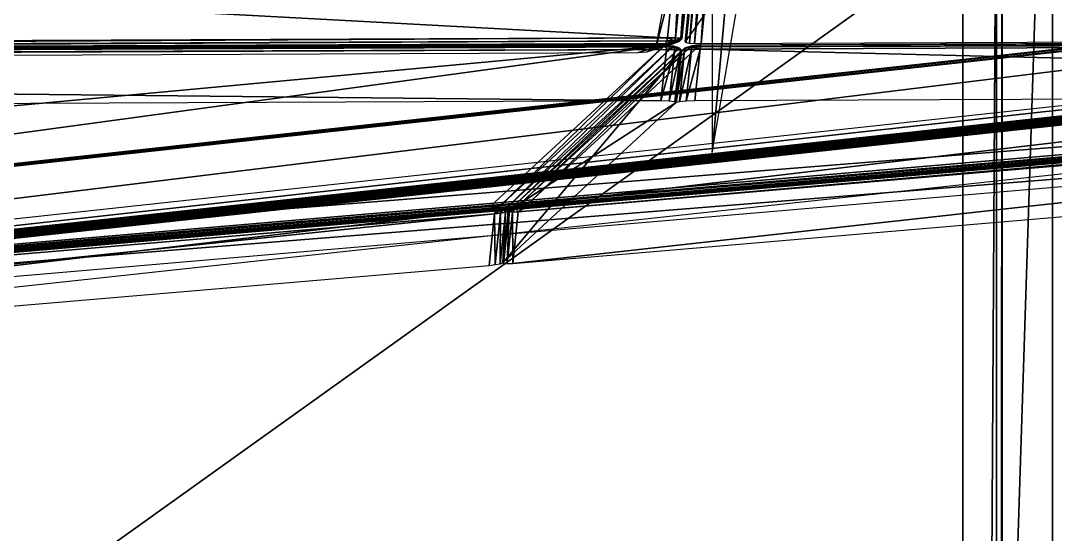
# Model space of a CAD drawing. Extents: x -683 to 86, y -225 to -3.
# Drawn here: x -88.9 to -53.58, y -39.74 to -22.21 of the extents above; entities that cross this region are included whole.
import ezdxf

# ---------------------------------------------------------------- set-up
doc = ezdxf.new("R2010")
doc.units = 0
doc.header["$MEASUREMENT"] = 0
doc.layers.get('0').update_dxf_attribs({"linetype": 'CONTINUOUS'})

msp = doc.modelspace()

# ---------------------------------------------------------------- linework, layer by layer
at = {"color": 253, "true_color": 0x8f95b4}
for points in [[(-53.668, -3.288, 18.028), (-55.388, -12.787, 1.296), (-55.388, -56.663, 1.296)], [(-53.668, -3.288, 18.028), (-55.388, -56.663, 1.296), (-53.668, -47.164, 18.028)]]:
    msp.add_3dface(points, dxfattribs=at)
for points in [[(-29.579, -3.288, 61.826), (-53.668, -3.288, 18.028), (-53.668, -47.164, 18.028)], [(-29.579, -3.288, 61.826), (-53.668, -47.164, 18.028), (-29.579, -47.164, 61.826)], [(-64.063, -13.022, 17.992), (-65.294, -20.206, 1.412), (-65.294, -26.707, 1.412)], [(-64.063, -13.022, 17.992), (-65.294, -26.707, 1.412), (-64.063, -19.522, 17.992)], [(-55.388, -12.787, 1.296), (-55.58, -13.686, -0.913), (-55.58, -214.654, -0.913)], [(-55.388, -12.787, 1.296), (-55.58, -214.654, -0.913), (-55.388, -215.552, 1.296)], [(-55.58, -13.686, -0.913), (-56.735, -19.311, -12.591), (-56.735, -209.029, -12.591)], [(-55.58, -13.686, -0.913), (-56.735, -209.029, -12.591), (-55.58, -214.654, -0.913)], [(3.215, -16.946, 86.626), (-164.184, -35.35, 141.775), (3.431, -16.943, 86.69)], [(3.059, -16.998, 86.567), (-164.168, -35.32, 141.62), (3.215, -16.946, 86.626)], [(-56.735, -19.311, -12.591), (-325.08, -17.108, -7.264), (-325.08, -211.232, -7.264)], [(3.059, -16.998, 86.567), (-164.097, -35.328, 141.445), (-164.168, -35.32, 141.62)], [(2.996, -17.087, 86.526), (-164.097, -35.328, 141.445), (3.059, -16.998, 86.567)], [(2.996, -17.087, 86.526), (-163.991, -35.372, 141.296), (-164.097, -35.328, 141.445)], [(-3.931, -22.557, 87.686), (-163.991, -35.372, 141.296), (2.996, -17.087, 86.526)], [(-66.54, -22.801, 91.03), (-66.261, -17.295, 90.257), (-66.817, -22.798, 91.071)], [(-66.54, -22.801, 91.03), (-65.993, -17.355, 90.222), (-66.261, -17.295, 90.257)], [(-65.649, -17.241, 90.025), (-63.808, -19.495, 79.016), (-66.215, -22.938, 90.867)], [(-66.186, -22.96, 90.941), (-65.649, -17.241, 90.025), (-66.215, -22.938, 90.867)], [(-66.186, -22.96, 90.941), (-65.618, -17.264, 90.096), (-65.649, -17.241, 90.025)], [(-66.073, -22.978, 90.999), (-65.618, -17.264, 90.096), (-66.186, -22.96, 90.941)], [(-66.073, -22.978, 90.999), (-65.503, -17.281, 90.153), (-65.618, -17.264, 90.096)], [(-65.894, -22.99, 91.033), (-65.503, -17.281, 90.153), (-66.073, -22.978, 90.999)], [(-65.894, -22.99, 91.033), (-65.32, -17.29, 90.187), (-65.503, -17.281, 90.153)], [(-65.674, -22.994, 91.035), (-65.32, -17.29, 90.187), (-65.894, -22.99, 91.033)], [(-65.674, -22.994, 91.035), (-65.099, -17.29, 90.192), (-65.32, -17.29, 90.187)], [(-65.767, -17.495, 90.063), (-66.334, -22.826, 90.853), (-67.2, -23.094, 89.194)], [(-65.767, -17.495, 90.063), (-67.2, -23.094, 89.194), (-66.402, -18.707, 88.822)], [(-66.362, -22.811, 90.95), (-65.993, -17.355, 90.222), (-66.54, -22.801, 91.03)], [(-66.362, -22.811, 90.95), (-65.814, -17.428, 90.152), (-65.993, -17.355, 90.222)], [(-66.334, -22.826, 90.853), (-65.814, -17.428, 90.152), (-66.362, -22.811, 90.95)], [(-66.334, -22.826, 90.853), (-65.767, -17.495, 90.063), (-65.814, -17.428, 90.152)], [(-162.717, -37.345, 146.705), (2.687, -19.037, 90.594), (-166.467, -37.345, 145.494)], [(-162.573, -37.348, 146.786), (6.625, -18.961, 91.754), (-162.835, -37.302, 146.753)], [(-162.506, -37.373, 146.771), (6.437, -19.037, 91.805), (-162.717, -37.345, 146.705)], [(-162.717, -37.345, 146.705), (6.437, -19.037, 91.805), (2.687, -19.037, 90.594)], [(-162.573, -37.348, 146.786), (6.767, -19.023, 91.824), (6.625, -18.961, 91.754)], [(-162.387, -37.434, 146.793), (6.767, -19.023, 91.824), (-162.573, -37.348, 146.786)], [(-162.506, -37.373, 146.771), (6.642, -19.065, 91.873), (6.437, -19.037, 91.805)], [(-162.349, -37.449, 146.819), (6.642, -19.065, 91.873), (-162.506, -37.373, 146.771)], [(-162.387, -37.434, 146.793), (6.839, -19.119, 91.868), (6.767, -19.023, 91.824)], [(-162.349, -37.449, 146.819), (6.792, -19.142, 91.923), (6.642, -19.065, 91.873)], [(-56.735, -19.311, -12.591), (-325.08, -211.232, -7.264), (-56.735, -209.029, -12.591)], [(6.826, -19.227, 91.874), (-162.328, -37.535, 146.774), (-162.581, -39.249, 146.189)], [(6.826, -19.227, 91.874), (-162.581, -39.249, 146.189), (6.573, -20.941, 91.289)], [(-162.328, -37.535, 146.774), (6.839, -19.119, 91.868), (-162.387, -37.434, 146.793)], [(-162.291, -37.551, 146.836), (6.792, -19.142, 91.923), (-162.349, -37.449, 146.819)], [(-162.328, -37.535, 146.774), (6.826, -19.227, 91.874), (6.839, -19.119, 91.868)], [(-162.291, -37.551, 146.836), (6.846, -19.245, 91.942), (6.792, -19.142, 91.923)], [(-3.931, -22.557, 87.686), (-164.456, -36.274, 140.551), (-163.991, -35.372, 141.296)], [(-3.929, -22.666, 87.702), (-164.456, -36.274, 140.551), (-3.931, -22.557, 87.686)], [(-3.844, -22.763, 87.752), (-164.519, -36.37, 140.532), (-3.929, -22.666, 87.702)], [(-3.929, -22.666, 87.702), (-164.519, -36.37, 140.532), (-164.456, -36.274, 140.551)], [(-3.844, -22.763, 87.752), (-164.475, -36.462, 140.55), (-164.519, -36.37, 140.532)], [(-3.698, -22.823, 87.826), (-164.475, -36.462, 140.55), (-3.844, -22.763, 87.752)], [(-3.698, -22.823, 87.826), (-164.334, -36.531, 140.601), (-164.475, -36.462, 140.55)], [(-164.334, -36.531, 140.601), (-3.698, -22.823, 87.826), (0.131, -23.298, 88.922)], [(-66.84, -22.902, 91.061), (-161.799, -23.297, 96.372), (-161.839, -23.379, 96.312)], [(-66.84, -22.902, 91.061), (-161.839, -23.379, 96.312), (-66.882, -22.987, 91.003)], [(-66.817, -22.798, 91.071), (-161.788, -23.193, 96.382), (-161.799, -23.297, 96.372)], [(-66.817, -22.798, 91.071), (-161.799, -23.297, 96.372), (-66.84, -22.902, 91.061)], [(-4.458, -22.886, 87.745), (-71.719, -28.613, 109.85), (-71.912, -28.736, 109.924)], [(-4.458, -22.886, 87.745), (-71.912, -28.736, 109.924), (-4.144, -22.966, 87.653)], [(-4.905, -22.825, 87.817), (-71.585, -28.503, 109.73), (-71.719, -28.613, 109.85)], [(-4.905, -22.825, 87.817), (-71.719, -28.613, 109.85), (-4.458, -22.886, 87.745)], [(-5.372, -22.798, 87.849), (-71.545, -28.432, 109.596), (-71.585, -28.503, 109.73)], [(-5.372, -22.798, 87.849), (-71.585, -28.503, 109.73), (-4.905, -22.825, 87.817)], [(-66.641, -23.001, 90.894), (-67.296, -23.195, 89.207), (-66.421, -22.926, 90.872)], [(-66.421, -22.926, 90.872), (-67.296, -23.195, 89.207), (-67.2, -23.094, 89.194)], [(-66.421, -22.926, 90.872), (-67.2, -23.094, 89.194), (-66.334, -22.826, 90.853)], [(-66.934, -23.028, 90.915), (-66.641, -23.001, 90.894), (-66.604, -22.96, 90.98)], [(-66.934, -23.028, 90.915), (-66.604, -22.96, 90.98), (-66.882, -22.987, 91.003)], [(-66.84, -22.902, 91.061), (-66.882, -22.987, 91.003), (-66.604, -22.96, 90.98)], [(-66.817, -22.798, 91.071), (-66.84, -22.902, 91.061), (-66.574, -22.9, 91.02)], [(-66.84, -22.902, 91.061), (-66.604, -22.96, 90.98), (-66.574, -22.9, 91.02)], [(-66.817, -22.798, 91.071), (-66.574, -22.9, 91.02), (-66.54, -22.801, 91.03)], [(-66.641, -23.001, 90.894), (-66.421, -22.926, 90.872), (-66.449, -22.908, 90.964)], [(-66.641, -23.001, 90.894), (-66.449, -22.908, 90.964), (-66.604, -22.96, 90.98)], [(-66.449, -22.908, 90.964), (-66.574, -22.9, 91.02), (-66.604, -22.96, 90.98)], [(-66.362, -22.811, 90.95), (-66.54, -22.801, 91.03), (-66.574, -22.9, 91.02)], [(-66.362, -22.811, 90.95), (-66.574, -22.9, 91.02), (-66.449, -22.908, 90.964)], [(-66.334, -22.826, 90.853), (-66.362, -22.811, 90.95), (-66.449, -22.908, 90.964)], [(-66.334, -22.826, 90.853), (-66.449, -22.908, 90.964), (-66.421, -22.926, 90.872)], [(-5.05, -22.798, 87.732), (-65.696, -23.048, 91.124), (-65.717, -23.049, 91.224)], [(-5.05, -22.798, 87.732), (-65.717, -23.049, 91.224), (-5.372, -22.798, 87.849)], [(-65.698, -23.189, 90.984), (-4.317, -22.934, 87.552), (-4.501, -24.692, 87.091)], [(-4.317, -22.934, 87.552), (-65.698, -23.189, 90.984), (-65.69, -23.099, 91.036)], [(-4.665, -22.848, 87.624), (-65.696, -23.048, 91.124), (-5.05, -22.798, 87.732)], [(-4.665, -22.848, 87.624), (-65.69, -23.099, 91.036), (-65.696, -23.048, 91.124)], [(-4.317, -22.934, 87.552), (-65.69, -23.099, 91.036), (-4.665, -22.848, 87.624)], [(-188.002, -23.698, 97.825), (-66.858, -23.194, 91.049), (-67.042, -24.952, 90.589)], [(-66.858, -23.194, 91.049), (-188.002, -23.698, 97.825), (-187.991, -23.608, 97.876)], [(-66.885, -23.053, 91.191), (-187.989, -23.557, 97.963), (-187.997, -23.558, 98.063)], [(-66.885, -23.053, 91.191), (-187.997, -23.558, 98.063), (-66.919, -23.054, 91.291)], [(-66.858, -23.194, 91.049), (-187.991, -23.608, 97.876), (-66.863, -23.104, 91.102)], [(-66.863, -23.104, 91.102), (-187.991, -23.608, 97.876), (-187.989, -23.557, 97.963)], [(-66.863, -23.104, 91.102), (-187.989, -23.557, 97.963), (-66.885, -23.053, 91.191)], [(-164.334, -36.531, 140.601), (0.131, -23.298, 88.922), (-163.396, -37.314, 142.075)], [(-66.934, -23.028, 90.915), (-161.893, -23.424, 96.226), (-162.776, -23.693, 94.554)], [(-66.934, -23.028, 90.915), (-162.776, -23.693, 94.554), (-67.816, -23.298, 89.243)], [(-66.882, -22.987, 91.003), (-161.839, -23.379, 96.312), (-161.893, -23.424, 96.226)], [(-66.882, -22.987, 91.003), (-161.893, -23.424, 96.226), (-66.934, -23.028, 90.915)], [(-72.567, -28.568, 109.992), (-66.919, -23.054, 91.291), (-72.863, -28.545, 110.029)], [(-72.567, -28.568, 109.992), (-66.625, -23.078, 91.266), (-66.919, -23.054, 91.291)], [(-72.349, -28.631, 109.936), (-66.625, -23.078, 91.266), (-72.567, -28.568, 109.992)], [(-66.336, -23.245, 91.2), (-72.261, -28.717, 109.875), (-72.444, -30.475, 109.415)], [(-66.336, -23.245, 91.2), (-72.444, -30.475, 109.415), (-66.52, -25.003, 90.74)], [(-72.349, -28.631, 109.936), (-66.411, -23.148, 91.232), (-66.625, -23.078, 91.266)], [(-72.261, -28.717, 109.875), (-66.411, -23.148, 91.232), (-72.349, -28.631, 109.936)], [(-72.261, -28.717, 109.875), (-66.336, -23.245, 91.2), (-66.411, -23.148, 91.232)], [(-72.261, -28.717, 109.875), (-66.336, -23.245, 91.2), (-66.52, -25.003, 90.74)], [(-72.13, -28.591, 109.792), (-66.336, -23.245, 91.2), (-72.261, -28.717, 109.875)], [(-71.869, -28.487, 109.691), (-66.242, -23.148, 91.223), (-72.13, -28.591, 109.792)], [(-72.13, -28.591, 109.792), (-66.242, -23.148, 91.223), (-66.336, -23.245, 91.2)], [(-4.144, -22.966, 87.653), (-71.912, -28.736, 109.924), (-72.096, -30.494, 109.464)], [(-4.144, -22.966, 87.653), (-72.096, -30.494, 109.464), (-4.328, -24.724, 87.193)], [(-71.545, -28.432, 109.596), (-66.015, -23.076, 91.232), (-71.869, -28.487, 109.691)], [(-71.869, -28.487, 109.691), (-66.015, -23.076, 91.232), (-66.242, -23.148, 91.223)], [(-71.545, -28.432, 109.596), (-65.717, -23.049, 91.224), (-66.015, -23.076, 91.232)], [(-66.934, -23.028, 90.915), (-67.816, -23.298, 89.243), (-67.521, -23.27, 89.225)], [(-66.934, -23.028, 90.915), (-67.521, -23.27, 89.225), (-66.641, -23.001, 90.894)], [(-66.641, -23.001, 90.894), (-67.521, -23.27, 89.225), (-67.296, -23.195, 89.207)], [(-66.572, -23.199, 91.056), (-67.042, -24.952, 90.589), (-66.858, -23.194, 91.049)], [(-66.572, -23.199, 91.056), (-66.76, -24.958, 90.597), (-67.042, -24.952, 90.589)], [(-66.919, -23.054, 91.291), (-66.605, -23.078, 91.17), (-66.885, -23.053, 91.191)], [(-66.919, -23.054, 91.291), (-66.625, -23.078, 91.266), (-66.605, -23.078, 91.17)], [(-66.863, -23.104, 91.102), (-66.885, -23.053, 91.191), (-66.605, -23.078, 91.17)], [(-66.863, -23.104, 91.102), (-66.605, -23.078, 91.17), (-66.589, -23.114, 91.107)], [(-66.858, -23.194, 91.049), (-66.863, -23.104, 91.102), (-66.589, -23.114, 91.107)], [(-66.858, -23.194, 91.049), (-66.589, -23.114, 91.107), (-66.572, -23.199, 91.056)], [(-66.38, -23.218, 91.111), (-66.76, -24.958, 90.597), (-66.572, -23.199, 91.056)], [(-66.38, -23.218, 91.111), (-66.569, -24.976, 90.653), (-66.76, -24.958, 90.597)], [(-66.625, -23.078, 91.266), (-66.411, -23.148, 91.232), (-66.454, -23.127, 91.146)], [(-66.625, -23.078, 91.266), (-66.454, -23.127, 91.146), (-66.605, -23.078, 91.17)], [(-66.454, -23.127, 91.146), (-66.589, -23.114, 91.107), (-66.605, -23.078, 91.17)], [(-66.38, -23.218, 91.111), (-66.572, -23.199, 91.056), (-66.589, -23.114, 91.107)], [(-66.38, -23.218, 91.111), (-66.589, -23.114, 91.107), (-66.454, -23.127, 91.146)], [(-66.336, -23.245, 91.2), (-66.569, -24.976, 90.653), (-66.38, -23.218, 91.111)], [(-66.336, -23.245, 91.2), (-66.52, -25.003, 90.74), (-66.569, -24.976, 90.653)], [(-66.233, -23.218, 91.103), (-66.413, -24.976, 90.644), (-66.52, -25.003, 90.74)], [(-66.233, -23.218, 91.103), (-66.52, -25.003, 90.74), (-66.336, -23.245, 91.2)], [(-66.336, -23.245, 91.2), (-66.38, -23.218, 91.111), (-66.454, -23.127, 91.146)], [(-66.336, -23.245, 91.2), (-66.454, -23.127, 91.146), (-66.411, -23.148, 91.232)], [(-65.999, -23.197, 91.024), (-66.18, -24.955, 90.565), (-66.413, -24.976, 90.644)], [(-65.999, -23.197, 91.024), (-66.413, -24.976, 90.644), (-66.233, -23.218, 91.103)], [(-66.336, -23.245, 91.2), (-66.242, -23.148, 91.223), (-66.143, -23.126, 91.129)], [(-66.336, -23.245, 91.2), (-66.143, -23.126, 91.129), (-66.233, -23.218, 91.103)], [(-66.242, -23.148, 91.223), (-66.015, -23.076, 91.232), (-65.983, -23.075, 91.135)], [(-66.242, -23.148, 91.223), (-65.983, -23.075, 91.135), (-66.143, -23.126, 91.129)], [(-65.999, -23.197, 91.024), (-66.233, -23.218, 91.103), (-66.143, -23.126, 91.129)], [(-65.698, -23.189, 90.984), (-65.882, -24.947, 90.524), (-66.18, -24.955, 90.565)], [(-65.698, -23.189, 90.984), (-66.18, -24.955, 90.565), (-65.999, -23.197, 91.024)], [(-65.978, -23.111, 91.073), (-66.143, -23.126, 91.129), (-65.983, -23.075, 91.135)], [(-65.999, -23.197, 91.024), (-66.143, -23.126, 91.129), (-65.978, -23.111, 91.073)], [(-65.717, -23.049, 91.224), (-65.983, -23.075, 91.135), (-66.015, -23.076, 91.232)], [(-65.698, -23.189, 90.984), (-65.999, -23.197, 91.024), (-65.978, -23.111, 91.073)], [(-65.717, -23.049, 91.224), (-65.696, -23.048, 91.124), (-65.983, -23.075, 91.135)], [(-65.696, -23.048, 91.124), (-65.978, -23.111, 91.073), (-65.983, -23.075, 91.135)], [(-65.696, -23.048, 91.124), (-65.69, -23.099, 91.036), (-65.978, -23.111, 91.073)], [(-65.698, -23.189, 90.984), (-65.978, -23.111, 91.073), (-65.69, -23.099, 91.036)], [(-65.698, -23.189, 90.984), (-4.501, -24.692, 87.091), (-65.882, -24.947, 90.524)], [(-188.002, -23.698, 97.825), (-67.042, -24.952, 90.589), (-188.186, -25.456, 97.365)], [(-72.261, -28.717, 109.875), (-66.52, -25.003, 90.74), (-72.444, -30.475, 109.415)], [(-72.863, -28.545, 110.029), (-165.092, -36.398, 140.339), (-164.826, -36.439, 140.374)], [(-72.863, -28.545, 110.029), (-164.826, -36.439, 140.374), (-72.743, -28.602, 110.111)], [(-72.743, -28.602, 110.111), (-164.826, -36.439, 140.374), (-164.635, -36.523, 140.387)], [(-72.743, -28.602, 110.111), (-164.635, -36.523, 140.387), (-72.693, -28.696, 110.17)], [(-72.863, -28.545, 110.029), (-72.743, -28.602, 110.111), (-72.534, -28.613, 110.063)], [(-72.863, -28.545, 110.029), (-72.534, -28.613, 110.063), (-72.567, -28.568, 109.992)], [(-72.743, -28.602, 110.111), (-72.693, -28.696, 110.17), (-72.517, -28.68, 110.098)], [(-72.743, -28.602, 110.111), (-72.517, -28.68, 110.098), (-72.534, -28.613, 110.063)], [(-72.349, -28.631, 109.936), (-72.567, -28.568, 109.992), (-72.534, -28.613, 110.063)], [(-72.349, -28.631, 109.936), (-72.534, -28.613, 110.063), (-72.408, -28.659, 110.023)], [(-72.517, -28.68, 110.098), (-72.408, -28.659, 110.023), (-72.534, -28.613, 110.063)], [(-72.261, -28.717, 109.875), (-72.121, -28.629, 109.908), (-72.13, -28.591, 109.792)], [(-71.869, -28.487, 109.691), (-72.13, -28.591, 109.792), (-72.121, -28.629, 109.908)], [(-71.869, -28.487, 109.691), (-72.121, -28.629, 109.908), (-71.922, -28.553, 109.836)], [(-72.009, -28.635, 109.923), (-71.922, -28.553, 109.836), (-72.121, -28.629, 109.908)], [(-71.719, -28.613, 109.85), (-71.922, -28.553, 109.836), (-72.009, -28.635, 109.923)], [(-71.912, -28.736, 109.924), (-71.719, -28.613, 109.85), (-72.009, -28.635, 109.923)], [(-71.545, -28.432, 109.596), (-71.869, -28.487, 109.691), (-71.922, -28.553, 109.836)], [(-71.545, -28.432, 109.596), (-71.922, -28.553, 109.836), (-71.585, -28.503, 109.73)], [(-71.719, -28.613, 109.85), (-71.585, -28.503, 109.73), (-71.922, -28.553, 109.836)], [(-72.725, -28.805, 110.191), (-164.571, -36.625, 140.375), (-164.755, -38.383, 139.915)], [(-72.725, -28.805, 110.191), (-164.755, -38.383, 139.915), (-72.909, -30.563, 109.731)], [(-72.693, -28.696, 110.17), (-164.635, -36.523, 140.387), (-164.571, -36.625, 140.375)], [(-72.693, -28.696, 110.17), (-164.571, -36.625, 140.375), (-72.725, -28.805, 110.191)], [(-72.725, -28.805, 110.191), (-72.909, -30.563, 109.731), (-72.698, -30.539, 109.64)], [(-72.725, -28.805, 110.191), (-72.518, -28.78, 110.099), (-72.517, -28.68, 110.098)], [(-72.725, -28.805, 110.191), (-72.517, -28.68, 110.098), (-72.693, -28.696, 110.17)], [(-72.725, -28.805, 110.191), (-72.698, -30.539, 109.64), (-72.518, -28.78, 110.099)], [(-72.518, -28.78, 110.099), (-72.698, -30.539, 109.64), (-72.528, -30.506, 109.524)], [(-72.518, -28.78, 110.099), (-72.528, -30.506, 109.524), (-72.348, -28.748, 109.984)], [(-72.348, -28.748, 109.984), (-72.528, -30.506, 109.524), (-72.444, -30.475, 109.415)], [(-72.518, -28.78, 110.099), (-72.348, -28.748, 109.984), (-72.408, -28.659, 110.023)], [(-72.518, -28.78, 110.099), (-72.408, -28.659, 110.023), (-72.517, -28.68, 110.098)], [(-72.348, -28.748, 109.984), (-72.444, -30.475, 109.415), (-72.261, -28.717, 109.875)], [(-72.261, -28.717, 109.875), (-72.444, -30.475, 109.415), (-72.419, -30.497, 109.488)], [(-72.261, -28.717, 109.875), (-72.419, -30.497, 109.488), (-72.224, -28.739, 109.947)], [(-72.224, -28.739, 109.947), (-72.419, -30.497, 109.488), (-72.291, -30.504, 109.506)], [(-72.261, -28.717, 109.875), (-72.349, -28.631, 109.936), (-72.408, -28.659, 110.023)], [(-72.261, -28.717, 109.875), (-72.408, -28.659, 110.023), (-72.348, -28.748, 109.984)], [(-72.224, -28.739, 109.947), (-72.291, -30.504, 109.506), (-72.111, -28.745, 109.963)], [(-72.111, -28.745, 109.963), (-72.291, -30.504, 109.506), (-72.096, -30.494, 109.464)], [(-72.261, -28.717, 109.875), (-72.224, -28.739, 109.947), (-72.121, -28.629, 109.908)], [(-72.224, -28.739, 109.947), (-72.009, -28.635, 109.923), (-72.121, -28.629, 109.908)], [(-72.224, -28.739, 109.947), (-72.111, -28.745, 109.963), (-72.009, -28.635, 109.923)], [(-71.912, -28.736, 109.924), (-72.009, -28.635, 109.923), (-72.111, -28.745, 109.963)], [(-72.111, -28.745, 109.963), (-72.096, -30.494, 109.464), (-71.912, -28.736, 109.924)]]:
    msp.add_3dface(points)
at = {"color": 252}
for points in [[(-162.835, -37.302, 146.753), (3.431, -16.943, 86.69), (-164.184, -35.35, 141.775)], [(-162.835, -37.302, 146.753), (6.625, -18.961, 91.754), (3.431, -16.943, 86.69)], [(-161.606, -17.691, 95.59), (-66.817, -22.798, 91.071), (-66.261, -17.295, 90.257)], [(-65.099, -17.29, 90.192), (-65.674, -22.994, 91.035), (-4.359, -22.738, 87.606)], [(-65.099, -17.29, 90.192), (-4.359, -22.738, 87.606), (2.894, -17.007, 86.39)], [(-161.606, -17.691, 95.59), (-161.788, -23.193, 96.382), (-66.817, -22.798, 91.071)]]:
    msp.add_3dface(points, dxfattribs=at)
at = {"color": 8, "true_color": 0x6e7988}
msp.add_3dface([(3.215, -16.946, 86.626), (-164.168, -35.32, 141.62), (-164.184, -35.35, 141.775)], dxfattribs=at)
at = {"color": 250}
for points in [[(6.846, -19.245, 91.942), (-162.291, -37.551, 146.836), (-162.291, -113.967, 146.836)], [(6.846, -19.245, 91.942), (-162.291, -113.967, 146.836), (7.658, -113.967, 91.678)], [(-5.372, -22.798, 87.849), (-65.717, -23.049, 91.224), (-71.545, -28.432, 109.596)], [(-66.919, -23.054, 91.291), (-187.997, -23.558, 98.063), (-194.005, -34.832, 136.28)], [(-66.919, -23.054, 91.291), (-194.005, -34.832, 136.28), (-165.092, -36.398, 140.339)], [(-165.092, -36.398, 140.339), (-72.863, -28.545, 110.029), (-66.919, -23.054, 91.291)]]:
    msp.add_3dface(points, dxfattribs=at)

doc.saveas('drawing.dxf')
